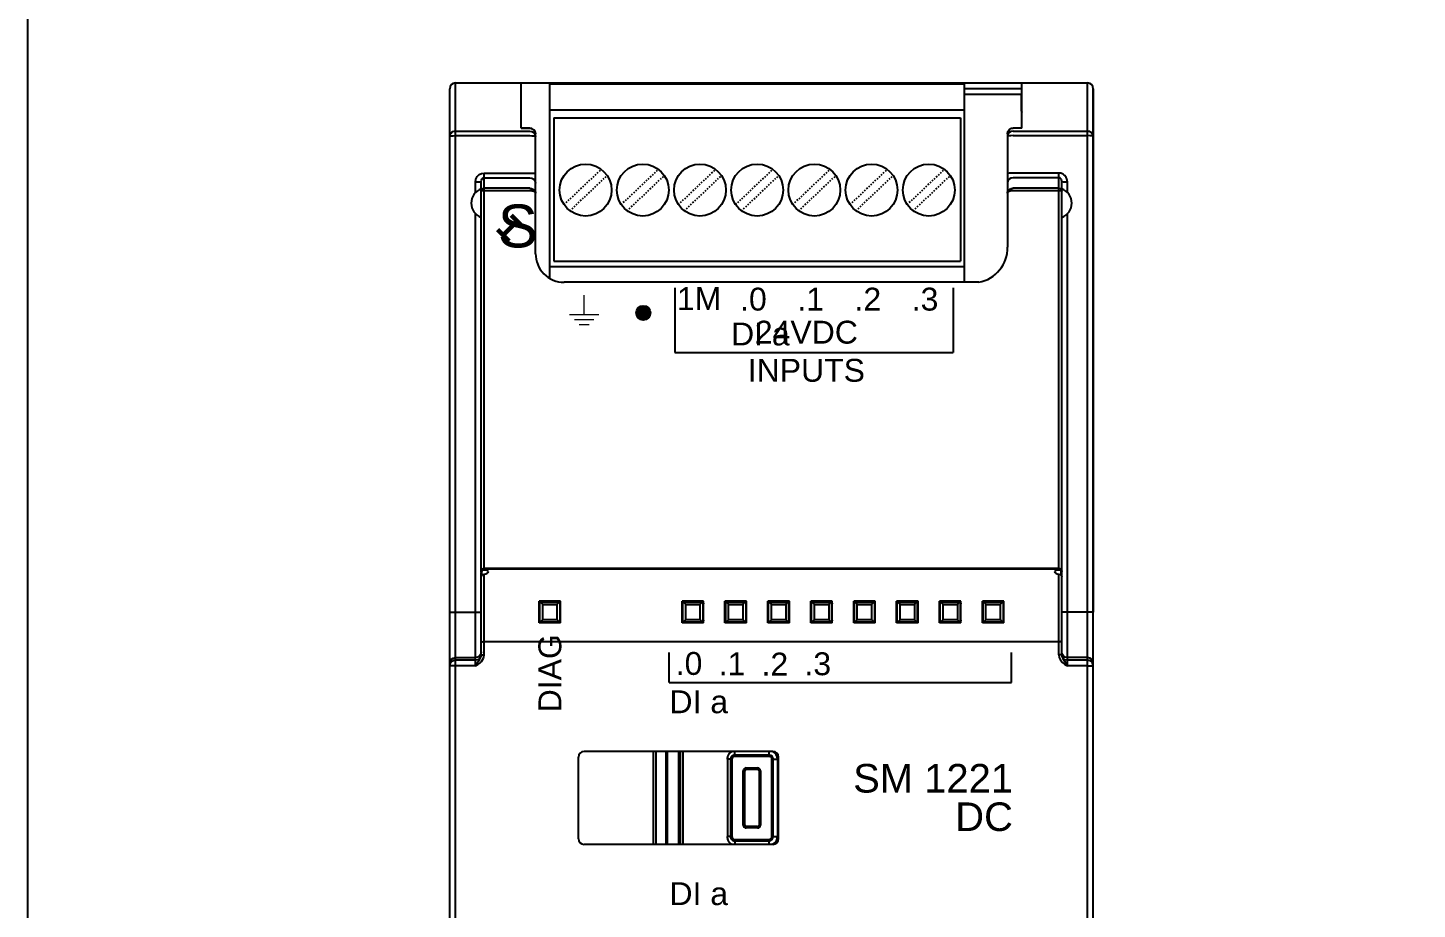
# Model space of a CAD drawing. Header units: inches. Extents: x 57 to 2760, y -193 to 2149.
# Drawn here: x 60.5 to 157.6, y 1545.9 to 1607.5 of the extents above; entities that cross this region are included whole.
import ezdxf

# ---------------------------------------------------------------- set-up
doc = ezdxf.new("R2010")
doc.units = ezdxf.units.IN
doc.header["$MEASUREMENT"] = 0
doc.linetypes.add('DOT', pattern=[0.2, 0.1, -0.1])
doc.styles.get("Standard").update_dxf_attribs({"font": 'arial.ttf'})

msp = doc.modelspace()

# ---------------------------------------------------------------- linework, layer by layer
at = {"color": 7, "linetype": 'Continuous'}
for p, q in [((89.97329, 1504.08422), (89.97329, 1603.28422)), ((90.37329, 1503.68422), (90.37329, 1603.68422)), ((90.37329, 1603.68422), (134.57329, 1603.68422)), ((94.97329, 1600.51791), (94.97329, 1603.68422)), ((96.97329, 1590.01417), (96.97329, 1603.60422)), ((125.97329, 1603.60422), (96.97329, 1603.60422)), ((125.97329, 1589.78895), (125.97329, 1603.60422)), ((129.97329, 1603.28422), (125.97329, 1603.28422)), ((129.97329, 1600.51791), (129.97329, 1603.68422)), ((134.57329, 1503.68422), (134.57329, 1603.68422)), ((134.97329, 1603.28422), (134.97329, 1566.68422)), ((134.97329, 1504.08422), (134.97329, 1603.28422)), ((129.97329, 1602.88422), (125.97329, 1602.88422)), ((129.92329, 1602.88422), (129.92329, 1601.88422)), ((125.97329, 1601.79422), (96.97329, 1601.79422)), ((129.97329, 1601.74784), (129.94488, 1601.74784)), ((90.37329, 1600.32249), (95.57329, 1600.32249)), ((94.97329, 1600.53058), (95.57329, 1600.53058)), ((95.57329, 1600.51791), (94.97329, 1600.51791)), ((95.72449, 1600.5009), (95.57329, 1600.53058)), ((97.26329, 1601.25422), (97.26329, 1591.22222)), ((97.26329, 1601.25422), (125.68329, 1601.25422)), ((125.68329, 1601.25422), (125.68329, 1591.22222)), ((129.1504, 1600.45221), (129.05727, 1600.36804)), ((129.25765, 1600.50138), (129.1504, 1600.45221)), ((129.22208, 1600.5009), (129.37329, 1600.53058)), ((129.37329, 1600.51791), (129.25765, 1600.50138)), ((129.97329, 1600.53058), (129.37329, 1600.53058)), ((129.97329, 1600.51791), (129.37329, 1600.51791)), ((129.37329, 1600.32249), (134.57329, 1600.32249)), ((90.37329, 1600.00264), (95.57329, 1600.00264)), ((95.94268, 1600.08424), (95.97329, 1599.93594)), ((95.97329, 1591.74631), (95.97329, 1600.13058)), ((128.97329, 1600.13058), (128.97329, 1592.20822)), ((129.00389, 1600.08424), (128.97329, 1599.93594)), ((129.37329, 1600.00264), (134.57329, 1600.00264)), ((92.37329, 1569.62007), (92.37329, 1597.38679)), ((92.37329, 1597.38679), (95.57329, 1597.38679)), ((132.57329, 1597.38679), (129.37329, 1597.38679)), ((132.57329, 1569.62007), (132.57329, 1597.38679)), ((91.77329, 1596.007), (91.77329, 1596.74021)), ((92.17329, 1569.47356), (92.17329, 1596.80036)), ((92.37329, 1597.06189), (95.57329, 1597.06189)), ((95.97329, 1595.96918), (95.97329, 1596.67552)), ((132.57329, 1597.06189), (129.37329, 1597.06189)), ((132.77329, 1569.47356), (132.77329, 1596.80039)), ((133.17329, 1596.007), (133.17329, 1596.74021)), ((95.57329, 1596.3199), (92.37329, 1596.3199)), ((95.57329, 1596.14705), (92.37329, 1596.14705)), ((132.57329, 1596.3199), (129.37329, 1596.3199)), ((132.57329, 1596.14705), (129.37329, 1596.14842)), ((91.77329, 1562.92192), (91.77329, 1594.56144)), ((133.17329, 1562.92192), (133.17329, 1594.56144)), ((96.97329, 1590.85511), (125.97329, 1590.85511)), ((97.26329, 1591.22222), (125.68329, 1591.22222)), ((126.97319, 1589.74622), (97.97329, 1589.74622)), ((103.01337, 1587.61388), (103.50628, 1588.10678)), ((103.01911, 1587.57321), (103.54695, 1588.10105)), ((103.02489, 1587.6718), (103.44835, 1588.09526)), ((103.02681, 1587.5345), (103.58565, 1588.09335)), ((103.0345, 1587.4958), (103.62436, 1588.08565)), ((103.03641, 1587.72973), (103.39043, 1588.08374)), ((103.0422, 1587.45709), (103.66306, 1588.07795)), ((103.04794, 1587.78766), (103.3325, 1588.07222)), ((103.0499, 1587.41839), (103.70177, 1588.07025)), ((103.06799, 1587.39007), (103.73008, 1588.05216)), ((103.08658, 1587.36226), (103.7579, 1588.03358)), ((103.10516, 1587.33444), (103.78571, 1588.01499)), ((103.12375, 1587.30662), (103.81353, 1587.9964)), ((103.12491, 1587.91103), (103.20913, 1587.99525)), ((103.14234, 1587.27881), (103.84135, 1587.97782)), ((103.16206, 1587.25212), (103.86803, 1587.9581)), ((103.18988, 1587.23354), (103.88662, 1587.93028)), ((103.21769, 1587.21495), (103.90521, 1587.90246)), ((103.24551, 1587.19636), (103.92379, 1587.87464)), ((103.27333, 1587.17778), (103.94238, 1587.84683)), ((103.30114, 1587.15919), (103.96097, 1587.81901)), ((103.33214, 1587.14378), (103.97638, 1587.78802)), ((103.37084, 1587.13608), (103.98408, 1587.74931)), ((103.40955, 1587.12838), (103.99178, 1587.71061)), ((103.44825, 1587.12068), (103.99947, 1587.6719)), ((103.48696, 1587.11298), (104.00717, 1587.6332)), ((103.53235, 1587.11197), (104.00818, 1587.58781)), ((103.59028, 1587.12349), (103.99666, 1587.52988)), ((103.6482, 1587.13501), (103.98514, 1587.47195)), ((103.70979, 1587.1502), (103.96995, 1587.41036)), ((103.84964, 1587.24364), (103.87651, 1587.27052)), ((92.17329, 1563.6921), (92.17329, 1569.43507)), ((92.22329, 1569.25312), (92.22329, 1569.56094)), ((132.57329, 1569.7402), (92.37329, 1569.7402)), ((132.57329, 1569.6728), (92.37329, 1569.6728)), ((92.37329, 1563.69686), (92.37329, 1569.32986)), ((132.57329, 1563.69686), (132.57329, 1569.32986)), ((132.72329, 1569.25312), (132.72329, 1569.56094)), ((132.77329, 1563.69214), (132.77329, 1569.43507)), ((132.77329, 1564.68066), (132.77329, 1569.12725)), ((96.22329, 1565.93422), (96.22329, 1567.43422)), ((97.72329, 1567.43422), (96.22329, 1567.43422)), ((96.27329, 1565.98422), (96.27329, 1567.38422)), ((96.27329, 1567.38422), (97.67329, 1567.38422)), ((97.67329, 1567.38422), (97.67329, 1565.98422)), ((97.72329, 1565.93422), (97.72329, 1567.43422)), ((106.22329, 1565.93422), (106.22329, 1567.43422)), ((107.72329, 1567.43422), (106.22329, 1567.43422)), ((106.27329, 1565.98422), (106.27329, 1567.38422)), ((106.27329, 1567.38422), (107.67329, 1567.38422)), ((107.67329, 1567.38422), (107.67329, 1565.98422)), ((107.72329, 1565.93422), (107.72329, 1567.43422)), ((109.22329, 1565.93422), (109.22329, 1567.43422)), ((110.72329, 1567.43422), (109.22329, 1567.43422)), ((109.27329, 1565.98422), (109.27329, 1567.38422)), ((109.27329, 1567.38422), (110.67329, 1567.38422)), ((110.67329, 1567.38422), (110.67329, 1565.98422)), ((110.72329, 1565.93422), (110.72329, 1567.43422)), ((112.22329, 1565.93422), (112.22329, 1567.43422)), ((113.72329, 1567.43422), (112.22329, 1567.43422)), ((112.27329, 1565.98422), (112.27329, 1567.38422)), ((112.27329, 1567.38422), (113.67329, 1567.38422)), ((113.67329, 1567.38422), (113.67329, 1565.98422)), ((113.72329, 1565.93422), (113.72329, 1567.43422)), ((115.22329, 1565.93422), (115.22329, 1567.43422)), ((116.72329, 1567.43422), (115.22329, 1567.43422)), ((115.27329, 1565.98422), (115.27329, 1567.38422)), ((115.27329, 1567.38422), (116.67329, 1567.38422)), ((116.67329, 1567.38422), (116.67329, 1565.98422)), ((116.72329, 1565.93422), (116.72329, 1567.43422)), ((119.72329, 1567.43422), (118.22329, 1567.43422)), ((118.22329, 1565.93422), (118.22329, 1567.43422)), ((118.27329, 1567.38422), (119.67329, 1567.38422)), ((118.27329, 1565.98422), (118.27329, 1567.38422)), ((119.67329, 1567.38422), (119.67329, 1565.98422)), ((119.72329, 1565.93422), (119.72329, 1567.43422)), ((122.72329, 1567.43422), (121.22329, 1567.43422)), ((121.22329, 1565.93422), (121.22329, 1567.43422)), ((121.27329, 1567.38422), (122.67329, 1567.38422)), ((121.27329, 1565.98422), (121.27329, 1567.38422)), ((122.67329, 1567.38422), (122.67329, 1565.98422)), ((122.72329, 1565.93422), (122.72329, 1567.43422)), ((125.72329, 1567.43422), (124.22329, 1567.43422)), ((124.22329, 1565.93422), (124.22329, 1567.43422)), ((124.27329, 1567.38422), (125.67329, 1567.38422)), ((124.27329, 1565.98422), (124.27329, 1567.38422)), ((125.67329, 1567.38422), (125.67329, 1565.98422)), ((125.72329, 1565.93422), (125.72329, 1567.43422)), ((128.72329, 1567.43422), (127.22329, 1567.43422)), ((127.22329, 1565.93422), (127.22329, 1567.43422)), ((127.27329, 1567.38422), (128.67329, 1567.38422)), ((127.27329, 1565.98422), (127.27329, 1567.38422)), ((128.67329, 1567.38422), (128.67329, 1565.98422)), ((128.72329, 1565.93422), (128.72329, 1567.43422)), ((89.97329, 1566.68422), (92.17329, 1566.68422)), ((96.22329, 1567.18422), (96.27329, 1567.18422)), ((96.47329, 1567.21993), (97.47329, 1567.21993)), ((96.47336, 1566.1485), (96.47336, 1567.21993)), ((97.47321, 1567.21993), (97.47321, 1566.1485)), ((97.67329, 1567.18422), (97.72329, 1567.18422)), ((106.22329, 1567.18422), (106.27329, 1567.18422)), ((106.47329, 1567.21993), (107.47329, 1567.21993)), ((106.47336, 1566.1485), (106.47336, 1567.21993)), ((107.47321, 1567.21993), (107.47321, 1566.1485)), ((109.47329, 1567.21993), (110.47329, 1567.21993)), ((109.47336, 1566.1485), (109.47336, 1567.21993)), ((110.47321, 1567.21993), (110.47321, 1566.1485)), ((112.47329, 1567.21993), (113.47329, 1567.21993)), ((112.47336, 1566.1485), (112.47336, 1567.21993)), ((113.47321, 1567.21993), (113.47321, 1566.1485)), ((115.47329, 1567.21993), (116.47329, 1567.21993)), ((115.47336, 1566.1485), (115.47336, 1567.21993)), ((116.47321, 1567.21993), (116.47321, 1566.1485)), ((118.47329, 1567.21993), (119.47329, 1567.21993)), ((118.47336, 1566.1485), (118.47336, 1567.21993)), ((119.47321, 1567.21993), (119.47321, 1566.1485)), ((121.47329, 1567.21993), (122.47329, 1567.21993)), ((121.47336, 1566.1485), (121.47336, 1567.21993)), ((122.47321, 1567.21993), (122.47321, 1566.1485)), ((124.47329, 1567.21993), (125.47329, 1567.21993)), ((124.47336, 1566.1485), (124.47336, 1567.21993)), ((125.47321, 1567.21993), (125.47321, 1566.1485)), ((127.47329, 1567.21993), (128.47329, 1567.21993)), ((127.47336, 1566.1485), (127.47336, 1567.21993)), ((128.47321, 1567.21993), (128.47321, 1566.1485)), ((128.67329, 1567.18422), (128.72329, 1567.18422)), ((134.97329, 1566.68422), (132.77329, 1566.68422)), ((96.22329, 1566.18422), (96.27329, 1566.18422)), ((97.72329, 1565.93422), (96.22329, 1565.93422)), ((97.67329, 1565.98422), (96.27329, 1565.98422)), ((97.47329, 1566.1485), (96.47329, 1566.1485)), ((97.67329, 1566.18422), (97.72329, 1566.18422)), ((106.22329, 1566.18422), (106.27329, 1566.18422)), ((107.72329, 1565.93422), (106.22329, 1565.93422)), ((107.67329, 1565.98422), (106.27329, 1565.98422)), ((107.47329, 1566.1485), (106.47329, 1566.1485)), ((110.72329, 1565.93422), (109.22329, 1565.93422)), ((110.67329, 1565.98422), (109.27329, 1565.98422)), ((110.47329, 1566.1485), (109.47329, 1566.1485)), ((113.72329, 1565.93422), (112.22329, 1565.93422)), ((113.67329, 1565.98422), (112.27329, 1565.98422)), ((113.47329, 1566.1485), (112.47329, 1566.1485)), ((116.72329, 1565.93422), (115.22329, 1565.93422)), ((116.67329, 1565.98422), (115.27329, 1565.98422)), ((116.47329, 1566.1485), (115.47329, 1566.1485)), ((119.72329, 1565.93422), (118.22329, 1565.93422)), ((119.67329, 1565.98422), (118.27329, 1565.98422)), ((119.47329, 1566.1485), (118.47329, 1566.1485)), ((122.72329, 1565.93422), (121.22329, 1565.93422)), ((122.67329, 1565.98422), (121.27329, 1565.98422)), ((122.47329, 1566.1485), (121.47329, 1566.1485)), ((125.72329, 1565.93422), (124.22329, 1565.93422)), ((125.67329, 1565.98422), (124.27329, 1565.98422)), ((125.47329, 1566.1485), (124.47329, 1566.1485)), ((128.72329, 1565.93422), (127.22329, 1565.93422)), ((128.67329, 1565.98422), (127.27329, 1565.98422)), ((128.47329, 1566.1485), (127.47329, 1566.1485)), ((128.67329, 1566.18422), (128.72329, 1566.18422)), ((132.57329, 1564.60034), (92.37329, 1564.60034)), ((90.37329, 1563.4964), (91.77329, 1563.4964)), ((92.17329, 1563.89487), (92.14284, 1563.74238)), ((92.27329, 1563.69623), (92.37329, 1563.69686)), ((132.67329, 1563.69623), (132.57329, 1563.69686)), ((132.80373, 1563.74238), (132.77329, 1563.89487)), ((134.57329, 1563.4964), (133.17329, 1563.4964)), ((89.97329, 1544.45532), (89.97329, 1563.09792)), ((89.98267, 1562.99893), (89.97329, 1562.91312)), ((91.77329, 1563.3116), (90.37329, 1563.3116)), ((91.77329, 1562.92192), (90.37329, 1562.92192)), ((134.57329, 1563.3116), (133.17329, 1563.3116)), ((134.57329, 1562.92192), (133.17329, 1562.92192)), ((134.97329, 1544.27052), (134.97329, 1563.09792)), ((112.57329, 1556.93422), (99.37329, 1556.93422)), ((104.22167, 1550.43422), (104.22167, 1556.93422)), ((104.42074, 1550.43422), (104.42074, 1556.93422)), ((105.10329, 1550.43422), (105.10329, 1556.93422)), ((105.10329, 1550.43422), (105.10329, 1556.93422)), ((105.20329, 1550.43422), (105.20329, 1556.93422)), ((106.00329, 1550.43422), (106.00329, 1556.93422)), ((106.10329, 1550.43422), (106.10329, 1556.93422)), ((106.30329, 1550.43422), (106.30329, 1556.93422)), ((109.90329, 1556.58422), (109.90329, 1556.93422)), ((112.30329, 1556.68422), (109.90329, 1556.68422)), ((112.30329, 1556.58422), (109.90329, 1556.58422)), ((112.30329, 1556.58422), (112.30329, 1556.93422)), ((98.97329, 1550.83422), (98.97329, 1556.53422)), ((109.40329, 1556.38422), (109.40329, 1550.98422)), ((109.70329, 1556.38422), (109.40329, 1556.38422)), ((109.60329, 1556.38422), (109.60329, 1550.98422)), ((109.70329, 1556.38422), (109.70329, 1550.98422)), ((110.70329, 1555.78422), (110.70329, 1555.68422)), ((110.70329, 1555.78422), (111.50329, 1555.78422)), ((110.70329, 1555.68422), (111.50329, 1555.68422)), ((110.70329, 1555.68422), (111.50329, 1555.68422)), ((111.50329, 1555.68422), (111.50329, 1555.78422)), ((112.50329, 1550.98422), (112.50329, 1556.38422)), ((112.50329, 1556.38422), (112.90329, 1556.38422)), ((112.60329, 1550.98422), (112.60329, 1556.38422)), ((112.90329, 1556.38422), (112.90329, 1550.98422)), ((112.97329, 1550.83422), (112.97329, 1556.53422)), ((110.50329, 1551.78422), (110.50329, 1555.58422)), ((110.60329, 1555.58422), (110.50329, 1555.58422)), ((110.60329, 1551.78422), (110.60329, 1555.58422)), ((110.60329, 1551.78422), (110.60329, 1555.58422)), ((111.60329, 1555.58422), (111.60329, 1551.78422)), ((111.70329, 1555.58422), (111.60329, 1555.58422)), ((111.70329, 1555.58422), (111.70329, 1551.78422)), ((110.50329, 1551.78422), (110.60329, 1551.78422)), ((111.60329, 1551.78422), (111.70329, 1551.78422)), ((109.70329, 1550.98422), (109.40329, 1550.98422)), ((109.90329, 1550.78422), (109.90328, 1550.43422)), ((109.90329, 1550.78422), (112.30329, 1550.78422)), ((110.70329, 1551.68422), (110.70329, 1551.58422)), ((111.50329, 1551.68422), (110.70329, 1551.68422)), ((111.50329, 1551.68422), (110.70329, 1551.68422)), ((111.50329, 1551.58422), (110.70329, 1551.58422)), ((111.50329, 1551.58422), (111.50329, 1551.68422)), ((112.30329, 1550.43422), (112.30329, 1550.78422)), ((112.50329, 1550.98422), (112.90329, 1550.98422)), ((112.57329, 1550.43422), (99.37329, 1550.43422)), ((109.90329, 1550.68422), (112.30329, 1550.68422)), ((109.90329, 1550.68422), (112.30329, 1550.68422))]:
    msp.add_line(p, q, dxfattribs=at)
at = {"linetype": 'DOT'}
for p, q in [((97.96743, 1595.18099), (100.56651, 1597.64304)), ((101.96743, 1595.18099), (104.56651, 1597.64304)), ((105.96743, 1595.18099), (108.56651, 1597.64304)), ((109.96743, 1595.18099), (112.56651, 1597.64304)), ((113.96743, 1595.18099), (116.56651, 1597.64304)), ((117.96743, 1595.18099), (120.56651, 1597.64304)), ((121.96743, 1595.18099), (124.56651, 1597.64304)), ((98.38006, 1594.7454), (100.97914, 1597.20745)), ((102.38006, 1594.7454), (104.97914, 1597.20745)), ((106.38006, 1594.7454), (108.97914, 1597.20745)), ((110.38006, 1594.7454), (112.97914, 1597.20745)), ((114.38006, 1594.7454), (116.97914, 1597.20745)), ((118.38006, 1594.7454), (120.97914, 1597.20745)), ((122.38006, 1594.7454), (124.97914, 1597.20745))]:
    msp.add_line(p, q, dxfattribs=at)
for p, q in [((94.33679, 1594.51416), (95.13847, 1593.72224)), ((93.37681, 1593.51724), (94.17849, 1592.72533)), ((94.54551, 1594.03024), (93.70696, 1593.19201)), ((94.61621, 1593.95952), (93.77765, 1593.12129)), ((94.68691, 1593.88879), (93.84835, 1593.05056)), ((94.19627, 1594.37184), (94.99795, 1593.57993)), ((94.26653, 1594.443), (95.06821, 1593.65108)), ((93.23629, 1593.37493), (94.03797, 1592.58301)), ((93.30655, 1593.44609), (94.10823, 1592.65417)), ((105.71353, 1589.35166), (105.71353, 1584.83807)), ((125.18829, 1589.35166), (125.18829, 1584.83807)), ((105.71353, 1584.83807), (125.18829, 1584.83807)), ((105.32887, 1561.74951), (105.32887, 1563.86554)), ((129.26797, 1561.74951), (129.26797, 1563.86554)), ((105.32887, 1561.74951), (129.26797, 1561.74951))]:
    msp.add_line(p, q)
at = {"color": 7, "linetype": 'Continuous', "lineweight": 15}
for p, q in [((99.37705, 1587.48183), (99.37705, 1588.84683)), ((98.3533, 1587.48183), (100.4008, 1587.48183)), ((98.69455, 1587.14058), (100.05955, 1587.14058)), ((99.0358, 1586.79933), (99.7183, 1586.79933))]:
    msp.add_line(p, q, dxfattribs=at)
msp.add_lwpolyline([(60.46636, 2015.39461), (1098.54819, 2015.39461), (1098.54819, 1083.9003), (60.46636, 1083.9003)], close=True)
at = {"color": 7, "linetype": 'Continuous'}
for points in [[(89.97329, 1599.93594), (89.97782, 1599.99395), (89.99315, 1600.05624), (90.02169, 1600.12026), (90.06532, 1600.18261), (90.12492, 1600.23895), (90.1991, 1600.28392), (90.28383, 1600.3127), (90.37329, 1600.32249)], [(95.57329, 1600.51791), (95.68892, 1600.50138), (95.79617, 1600.45221), (95.8893, 1600.36804), (95.95214, 1600.25484), (95.97329, 1600.13058)], [(95.57329, 1600.32249), (95.72539, 1600.29345), (95.85562, 1600.20976), (95.94268, 1600.08424)], [(95.97329, 1600.13058), (95.94389, 1600.28109), (95.85684, 1600.41271), (95.72449, 1600.5009)], [(128.97329, 1600.13058), (129.00268, 1600.28109), (129.08973, 1600.41271), (129.22208, 1600.5009)], [(129.05727, 1600.36804), (128.99443, 1600.25484), (128.97329, 1600.13058)], [(129.37329, 1600.32249), (129.22118, 1600.29345), (129.09095, 1600.20976), (129.00389, 1600.08424)], [(134.57329, 1600.32249), (134.63328, 1600.31812), (134.69775, 1600.3033), (134.76402, 1600.27571), (134.82855, 1600.23354), (134.88686, 1600.17593), (134.93339, 1600.10422), (134.96317, 1600.02233), (134.97329, 1599.93594)], [(89.97329, 1599.93594), (90.0034, 1599.96133), (90.09003, 1599.98303), (90.21994, 1599.99754), (90.37329, 1600.00264)], [(95.57329, 1600.00264), (95.72539, 1599.99763), (95.85562, 1599.98319), (95.94268, 1599.96153), (95.97329, 1599.93594)], [(129.37329, 1600.00264), (129.22118, 1599.99763), (129.09095, 1599.98319), (129.00389, 1599.96153), (128.97329, 1599.93594)], [(134.97329, 1599.93594), (134.94317, 1599.96133), (134.85654, 1599.98303), (134.72663, 1599.99754), (134.57329, 1600.00264)], [(91.77329, 1596.74021), (91.80601, 1596.95076), (91.89819, 1597.13505), (92.03505, 1597.27417), (92.19821, 1597.35856), (92.37329, 1597.38679)], [(95.57329, 1597.38679), (95.72636, 1597.38211), (95.85613, 1597.36879), (95.94284, 1597.34885), (95.97329, 1597.32532)], [(129.37329, 1597.38679), (129.22021, 1597.38211), (129.09044, 1597.36879), (129.00373, 1597.34885), (128.97329, 1597.32532)], [(133.17329, 1596.74021), (133.16218, 1596.86402), (133.13328, 1596.97228), (133.09189, 1597.0653), (133.04188, 1597.14395), (132.98665, 1597.20881), (132.92926, 1597.26065), (132.87172, 1597.3011), (132.81446, 1597.33223), (132.75672, 1597.35582), (132.69733, 1597.37281), (132.636, 1597.38325), (132.57329, 1597.38679)], [(92.17329, 1596.80039), (92.14283, 1596.77736), (92.05612, 1596.75784), (91.92635, 1596.74479), (91.77329, 1596.74021)], [(92.17329, 1596.80036), (92.18418, 1596.88544), (92.2149, 1596.96), (92.26058, 1597.01636), (92.31505, 1597.05053), (92.37329, 1597.06189)], [(95.57329, 1597.06189), (95.72636, 1597.03248), (95.85613, 1596.94872), (95.94284, 1596.82337), (95.97329, 1596.67552)], [(129.37329, 1597.06189), (129.22021, 1597.03248), (129.09044, 1596.94872), (129.00373, 1596.82337), (128.97329, 1596.67552)], [(132.77329, 1596.80039), (132.76958, 1596.85044), (132.75995, 1596.89421), (132.74615, 1596.93182), (132.72948, 1596.96363), (132.71107, 1596.98987), (132.69194, 1597.01085), (132.67276, 1597.02721), (132.65367, 1597.03981), (132.63443, 1597.04935), (132.61463, 1597.05623), (132.59419, 1597.06045), (132.57329, 1597.06189)], [(133.17329, 1596.74021), (133.02021, 1596.74479), (132.89044, 1596.75784), (132.80373, 1596.77736), (132.77329, 1596.80039)], [(92.17329, 1596.12671), (92.18851, 1596.20064), (92.23186, 1596.26331), (92.29675, 1596.30519), (92.37329, 1596.3199)], [(92.37329, 1596.14705), (92.2965, 1596.14549), (92.23123, 1596.14103), (92.18815, 1596.13441), (92.17329, 1596.12671)], [(95.57329, 1596.3199), (95.63812, 1596.31526), (95.69544, 1596.30315), (95.74532, 1596.28581), (95.78842, 1596.26486), (95.82567, 1596.24128), (95.85807, 1596.21547), (95.88665, 1596.18716), (95.91188, 1596.15592), (95.93331, 1596.12202), (95.95041, 1596.08611), (95.96283, 1596.04888), (95.97049, 1596.01063), (95.97329, 1595.96922)], [(95.97329, 1595.96919), (95.97049, 1595.99021), (95.96283, 1596.0096), (95.95041, 1596.02848), (95.93332, 1596.04669), (95.91189, 1596.06388), (95.88666, 1596.07972), (95.85808, 1596.09408), (95.8257, 1596.10716), (95.78845, 1596.11912), (95.74536, 1596.12975), (95.69548, 1596.13855), (95.63818, 1596.14469), (95.57337, 1596.14705)], [(128.97329, 1595.96917), (128.97602, 1596.01015), (128.98412, 1596.05029), (128.99738, 1596.08909), (129.01549, 1596.126), (129.03808, 1596.16056), (129.0647, 1596.19235), (129.09501, 1596.22113), (129.12871, 1596.24671), (129.16532, 1596.26877), (129.20419, 1596.28702), (129.24463, 1596.30126), (129.28609, 1596.31146), (129.32872, 1596.31771), (129.37329, 1596.3199)], [(129.37329, 1596.14705), (129.32872, 1596.14595), (129.28609, 1596.14278), (129.24463, 1596.1376), (129.20418, 1596.13038), (129.16531, 1596.12112), (129.12871, 1596.10993), (129.09501, 1596.09695), (129.0647, 1596.08236), (129.03808, 1596.06623), (129.01549, 1596.04871), (128.99738, 1596.02999), (128.98412, 1596.01032), (128.97602, 1595.98997), (128.97329, 1595.96919)], [(132.57329, 1596.3199), (132.64886, 1596.30557), (132.71378, 1596.26421), (132.75795, 1596.20089), (132.77329, 1596.12671)], [(132.77329, 1596.12671), (132.75795, 1596.13452), (132.71378, 1596.14119), (132.64886, 1596.14555), (132.57329, 1596.14705)], [(92.17329, 1569.55633), (92.18384, 1569.61528), (92.21313, 1569.66646), (92.25678, 1569.70578), (92.31161, 1569.73124), (92.37329, 1569.7402)], [(92.37329, 1569.6728), (92.29675, 1569.65764), (92.23186, 1569.61445), (92.18851, 1569.54981), (92.17329, 1569.47356)], [(92.22329, 1569.56094), (92.1861, 1569.50211), (92.17329, 1569.43507)], [(92.17329, 1569.12725), (92.1861, 1569.19429), (92.22329, 1569.25312)], [(92.37329, 1569.62007), (92.29144, 1569.60763), (92.22329, 1569.56094)], [(92.22329, 1569.25312), (92.29145, 1569.30337), (92.37329, 1569.32986)], [(92.67329, 1569.5033), (92.65233, 1569.54683), (92.59113, 1569.58141), (92.495, 1569.60576), (92.37329, 1569.62007)], [(92.37329, 1569.32986), (92.495, 1569.36039), (92.59113, 1569.4041), (92.65233, 1569.45399), (92.67329, 1569.5033)], [(132.57329, 1569.62007), (132.45157, 1569.60576), (132.35544, 1569.58141), (132.29424, 1569.54683), (132.27329, 1569.5033)], [(132.27329, 1569.5033), (132.29424, 1569.45399), (132.35544, 1569.4041), (132.45157, 1569.36039), (132.57329, 1569.32986)], [(132.57329, 1569.7402), (132.63488, 1569.73126), (132.68955, 1569.70594), (132.73323, 1569.66672), (132.76269, 1569.61537), (132.77329, 1569.55633)], [(132.57329, 1569.6728), (132.64982, 1569.65764), (132.71471, 1569.61445), (132.75806, 1569.54981), (132.77329, 1569.47356)], [(132.72329, 1569.56094), (132.65515, 1569.60762), (132.57329, 1569.62007)], [(132.57329, 1569.32986), (132.65516, 1569.30334), (132.72329, 1569.25312)], [(132.77329, 1569.43507), (132.76041, 1569.50227), (132.72329, 1569.56094)], [(132.72329, 1569.25312), (132.76041, 1569.19445), (132.77329, 1569.12725)], [(96.47329, 1567.21993), (96.4191, 1567.275), (96.3666, 1567.32974), (96.31595, 1567.38422)], [(97.47329, 1567.21993), (97.52747, 1567.275), (97.57997, 1567.32974), (97.63062, 1567.38422)], [(106.47329, 1567.21993), (106.41903, 1567.27507), (106.36654, 1567.32981), (106.31595, 1567.38422)], [(107.47329, 1567.21993), (107.52754, 1567.27507), (107.58003, 1567.32981), (107.63062, 1567.38422)], [(109.47329, 1567.21993), (109.41904, 1567.27505), (109.36655, 1567.3298), (109.31595, 1567.38422)], [(110.47329, 1567.21993), (110.52753, 1567.27505), (110.58002, 1567.3298), (110.63062, 1567.38422)], [(112.47329, 1567.21993), (112.41906, 1567.27504), (112.36656, 1567.32979), (112.31595, 1567.38422)], [(113.47329, 1567.21993), (113.52751, 1567.27504), (113.58001, 1567.32979), (113.63062, 1567.38422)], [(115.47329, 1567.21993), (115.41907, 1567.27503), (115.36658, 1567.32977), (115.31595, 1567.38422)], [(116.47329, 1567.21993), (116.5275, 1567.27503), (116.57999, 1567.32977), (116.63062, 1567.38422)], [(118.47329, 1567.21993), (118.41908, 1567.27502), (118.36659, 1567.32976), (118.31595, 1567.38422)], [(119.47329, 1567.21993), (119.52749, 1567.27502), (119.57998, 1567.32976), (119.63062, 1567.38422)], [(121.47329, 1567.21993), (121.41909, 1567.27501), (121.36659, 1567.32975), (121.31595, 1567.38422)], [(122.47329, 1567.21993), (122.52748, 1567.27501), (122.57997, 1567.32975), (122.63062, 1567.38422)], [(124.47329, 1567.21993), (124.4191, 1567.275), (124.3666, 1567.32975), (124.31595, 1567.38422)], [(125.47329, 1567.21993), (125.52747, 1567.275), (125.57997, 1567.32975), (125.63062, 1567.38422)], [(127.47329, 1567.21993), (127.4191, 1567.275), (127.3666, 1567.32974), (127.31595, 1567.38422)], [(128.47329, 1567.21993), (128.52747, 1567.275), (128.57997, 1567.32974), (128.63062, 1567.38422)], [(96.47329, 1566.1485), (96.4191, 1566.09344), (96.3666, 1566.03869), (96.31595, 1565.98422)], [(97.47329, 1566.1485), (97.52747, 1566.09344), (97.57997, 1566.03869), (97.63062, 1565.98422)], [(106.47329, 1566.1485), (106.41903, 1566.09337), (106.36654, 1566.03862), (106.31595, 1565.98422)], [(107.47329, 1566.1485), (107.52754, 1566.09337), (107.58003, 1566.03862), (107.63062, 1565.98422)], [(109.47329, 1566.1485), (109.41904, 1566.09338), (109.36655, 1566.03864), (109.31595, 1565.98422)], [(110.47329, 1566.1485), (110.52753, 1566.09338), (110.58002, 1566.03864), (110.63062, 1565.98422)], [(112.47329, 1566.1485), (112.41906, 1566.0934), (112.36656, 1566.03865), (112.31595, 1565.98422)], [(113.47329, 1566.1485), (113.52751, 1566.0934), (113.58001, 1566.03865), (113.63062, 1565.98422)], [(115.47329, 1566.1485), (115.41907, 1566.09341), (115.36658, 1566.03866), (115.31595, 1565.98422)], [(116.47329, 1566.1485), (116.5275, 1566.09341), (116.57999, 1566.03866), (116.63062, 1565.98422)], [(118.47329, 1566.1485), (118.41908, 1566.09342), (118.36659, 1566.03868), (118.31595, 1565.98422)], [(119.47329, 1566.1485), (119.52749, 1566.09342), (119.57998, 1566.03868), (119.63062, 1565.98422)], [(121.47329, 1566.1485), (121.41909, 1566.09343), (121.36659, 1566.03868), (121.31595, 1565.98422)], [(122.47329, 1566.1485), (122.52748, 1566.09343), (122.57997, 1566.03868), (122.63062, 1565.98422)], [(124.47329, 1566.1485), (124.4191, 1566.09344), (124.3666, 1566.03869), (124.31595, 1565.98422)], [(125.47329, 1566.1485), (125.52747, 1566.09344), (125.57997, 1566.03869), (125.63062, 1565.98422)], [(127.47329, 1566.1485), (127.4191, 1566.09344), (127.3666, 1566.03869), (127.31595, 1565.98422)], [(128.47329, 1566.1485), (128.52747, 1566.09344), (128.57997, 1566.03869), (128.63062, 1565.98422)], [(92.17329, 1564.68066), (92.18719, 1564.65083), (92.22848, 1564.62489), (92.29334, 1564.60691), (92.37329, 1564.60034)], [(132.77329, 1564.68066), (132.75938, 1564.65083), (132.71809, 1564.62489), (132.65323, 1564.60691), (132.57329, 1564.60034)], [(89.97329, 1563.09792), (90.00373, 1563.25041), (90.09044, 1563.37968), (90.22021, 1563.46606), (90.37329, 1563.4964)], [(92.14284, 1563.74238), (92.05613, 1563.61311), (91.92636, 1563.52673), (91.77329, 1563.4964)], [(91.77329, 1562.92192), (91.93109, 1563.01628), (92.06893, 1563.11494), (92.18376, 1563.22426), (92.27163, 1563.34286), (92.33087, 1563.46492), (92.36347, 1563.58459), (92.37329, 1563.69686)], [(92.16983, 1563.69279), (92.14284, 1563.55758), (92.05613, 1563.42831), (91.92636, 1563.34193), (91.77329, 1563.3116)], [(91.77329, 1562.92192), (91.87856, 1563.09804), (91.97029, 1563.23383), (92.04676, 1563.34291), (92.10544, 1563.43976), (92.14499, 1563.53006), (92.16674, 1563.61458), (92.17329, 1563.6921)], [(92.17329, 1563.6921), (92.20008, 1563.69448), (92.27329, 1563.69623)], [(132.57329, 1563.69686), (132.60069, 1563.50986), (132.6835, 1563.32906), (132.82203, 1563.1635), (132.9986, 1563.02719), (133.17329, 1562.92192)], [(132.77329, 1563.6921), (132.74649, 1563.69448), (132.67329, 1563.69623)], [(132.77329, 1563.69214), (132.79162, 1563.5619), (132.84703, 1563.4288), (132.93934, 1563.28576), (133.05669, 1563.11576), (133.17329, 1562.92192)], [(133.17329, 1563.3116), (133.02021, 1563.34193), (132.89044, 1563.42831), (132.80373, 1563.55758), (132.77673, 1563.69283)], [(133.17329, 1563.4964), (133.02021, 1563.52673), (132.89044, 1563.61311), (132.80373, 1563.74238)], [(134.97329, 1563.09792), (134.94284, 1563.25041), (134.85613, 1563.37968), (134.72636, 1563.46606), (134.57329, 1563.4964)], [(90.37329, 1562.92192), (90.21965, 1562.92124), (90.0895, 1562.91932), (90.00296, 1562.91644), (89.97329, 1562.91312)], [(90.37329, 1563.3116), (90.30961, 1563.30652), (90.2426, 1563.28973), (90.17519, 1563.2593), (90.11101, 1563.21399), (90.05451, 1563.15383), (90.01045, 1563.08085), (89.98267, 1562.99893)], [(134.88092, 1563.16781), (134.82179, 1563.22537), (134.74815, 1563.2715), (134.66352, 1563.30133), (134.57329, 1563.3116)], [(134.57329, 1562.92192), (134.72692, 1562.92124), (134.85707, 1562.91932), (134.94361, 1562.91644), (134.97329, 1562.91312)], [(134.97329, 1562.91312), (134.96871, 1562.97324), (134.95322, 1563.03774), (134.92451, 1563.10381), (134.88092, 1563.16781)], [(109.40329, 1556.38422), (109.40431, 1556.42907), (109.40793, 1556.47638), (109.41508, 1556.52638), (109.4266, 1556.5782), (109.44275, 1556.62976), (109.46333, 1556.67943), (109.48789, 1556.72617), (109.516, 1556.76955), (109.54747, 1556.80956), (109.58201, 1556.84604), (109.61922, 1556.87869), (109.65857, 1556.90721), (109.69943, 1556.93135), (109.70555, 1556.93422)], [(109.70555, 1550.43422), (109.69939, 1550.43711), (109.65852, 1550.46126), (109.61917, 1550.4898), (109.58195, 1550.52246), (109.54741, 1550.55895), (109.51594, 1550.59897), (109.48782, 1550.64238), (109.46328, 1550.68913), (109.44272, 1550.73878), (109.42659, 1550.79029), (109.41508, 1550.84204), (109.40793, 1550.89202), (109.40431, 1550.93934), (109.40329, 1550.98422)]]:
    msp.add_lwpolyline(points, dxfattribs=at)
for centre, radius in [((99.47329, 1596.19422), 1.815), ((103.47329, 1596.19422), 1.815), ((107.47329, 1596.19422), 1.815), ((111.47329, 1596.19422), 1.815), ((115.47329, 1596.19422), 1.815), ((119.47329, 1596.19422), 1.815), ((123.47329, 1596.19422), 1.815), ((103.51219, 1587.60796), 0.5)]:
    msp.add_circle(centre, radius, dxfattribs=at)
for centre, radius, start, end in [((90.37329, 1603.28422), 0.4, 90, 180), ((134.57329, 1603.28422), 0.4, 0, 90), ((130.72329, 1601.88422), 0.8, 180, 199.6972675), ((92.53757, 1595.28422), 1.06429, 110.0159596, 249.9840404), ((132.409, 1595.28422), 1.06429, 290.0159596, 69.9840404), ((97.97329, 1591.74622), 2, 179.9973232, 270), ((126.53421, 1592.14627), 2.43986, 280.3651811, 1.4550045), ((107.87329, 1567.38422), 0.2, 180, 219.5096189), ((107.87329, 1567.38422), 0.2, 209.9999996, 219.5096189), ((109.07329, 1567.38422), 0.2, 320.4903811, 0), ((110.87329, 1567.38422), 0.2, 180, 219.5096189), ((110.87329, 1567.38422), 0.2, 209.9999996, 219.5096189), ((112.07329, 1567.38422), 0.2, 320.4903811, 0), ((113.87329, 1567.38422), 0.2, 180, 219.5096189), ((113.87329, 1567.38422), 0.2, 209.9999996, 219.5096189), ((115.07329, 1567.38422), 0.2, 320.4903811, 0), ((116.87329, 1567.38422), 0.2, 180, 219.5096189), ((116.87329, 1567.38422), 0.2, 209.9999996, 219.5096189), ((118.07329, 1567.38422), 0.2, 320.4903811, 0), ((119.87329, 1567.38422), 0.2, 180, 219.5096189), ((119.87329, 1567.38422), 0.2, 209.9999996, 219.5096189), ((121.07329, 1567.38422), 0.2, 320.4903811, 0), ((122.87329, 1567.38422), 0.2, 180, 219.5096189), ((122.87329, 1567.38422), 0.2, 209.9999996, 219.5096189), ((124.07329, 1567.38422), 0.2, 320.4903811, 0), ((125.87329, 1567.38422), 0.2, 180, 219.5096189), ((125.87329, 1567.38422), 0.2, 209.9999996, 219.5096189), ((127.07329, 1567.38422), 0.2, 320.4903811, 0), ((107.87329, 1565.98422), 0.2, 140.490381, 180), ((107.87329, 1565.98422), 0.2, 140.4903811, 150.0000004), ((109.07329, 1565.98422), 0.2, 0, 39.5096189), ((109.07329, 1565.98422), 0.2, 0, 39.5095988), ((110.87329, 1565.98422), 0.2, 140.490381, 180), ((110.87329, 1565.98422), 0.2, 140.4903811, 150.0000004), ((112.07329, 1565.98422), 0.2, 0, 39.5096189), ((112.07329, 1565.98422), 0.2, 0, 39.5095988), ((113.87329, 1565.98422), 0.2, 140.490381, 180), ((113.87329, 1565.98422), 0.2, 140.4903811, 150.0000004), ((115.07329, 1565.98422), 0.2, 0, 39.5096189), ((115.07329, 1565.98422), 0.2, 0, 39.5095988), ((116.87329, 1565.98422), 0.2, 140.490381, 180), ((116.87329, 1565.98422), 0.2, 140.4903811, 150.0000004), ((118.07329, 1565.98422), 0.2, 0, 39.5096189), ((118.07329, 1565.98422), 0.2, 0, 39.5095988), ((119.87329, 1565.98422), 0.2, 140.490381, 180), ((119.87329, 1565.98422), 0.2, 140.4903811, 150.0000004), ((121.07329, 1565.98422), 0.2, 0, 39.5096189), ((121.07329, 1565.98422), 0.2, 0, 39.5095988), ((122.87329, 1565.98422), 0.2, 140.490381, 180), ((122.87329, 1565.98422), 0.2, 140.4903811, 150.0000004), ((124.07329, 1565.98422), 0.2, 0, 39.5096189), ((124.07329, 1565.98422), 0.2, 0, 39.5095988), ((125.87329, 1565.98422), 0.2, 140.490381, 180), ((125.87329, 1565.98422), 0.2, 140.4903811, 150.0000004), ((127.07329, 1565.98422), 0.2, 0, 39.5096189), ((127.07329, 1565.98422), 0.2, 0, 39.5095988), ((99.37329, 1556.53422), 0.4, 90, 180), ((109.90329, 1556.38422), 0.3, 90, 180.0016596), ((109.90329, 1556.38422), 0.2, 90, 180), ((112.30329, 1556.38422), 0.3, 0, 90), ((112.30329, 1556.38422), 0.3, 0.0000018, 89.9999993), ((112.30329, 1556.38422), 0.2, 0, 90), ((112.30329, 1556.38422), 0.6, 0, 67.6078359), ((112.57329, 1556.53422), 0.4, 0, 90), ((110.70329, 1555.58422), 0.2, 90, 180), ((110.70329, 1555.58422), 0.1, 90, 180), ((111.50329, 1555.58422), 0.2, 0, 90), ((111.50329, 1555.58422), 0.1, 0, 90), ((111.50329, 1555.58422), 0.1, 0, 90), ((110.70329, 1551.78422), 0.2, 180, 270), ((110.70329, 1551.78422), 0.1, 180, 270), ((110.70329, 1551.78422), 0.1, 180, 270), ((111.50329, 1551.78422), 0.1, 270, 0), ((111.50329, 1551.78422), 0.2, 270, 0), ((99.37329, 1550.83422), 0.4, 180, 270), ((109.90329, 1550.98422), 0.3, 179.9983282, 269.9999993), ((109.90329, 1550.98422), 0.3, 180, 270), ((109.90329, 1550.98422), 0.2, 180, 270), ((112.30329, 1550.98422), 0.3, 270, 0), ((112.30329, 1550.98422), 0.2, 270, 0), ((112.57329, 1550.83422), 0.4, 270, 0), ((112.30329, 1550.98422), 0.6, 299.9913886, 0)]:
    msp.add_arc(centre, radius, start, end, dxfattribs=at)

# ---------------------------------------------------------------- texts
for s, insert, char_height, width, attachment_point in [('S', (93.33812, 1595.18555), 3, 4.2892434, 1), ('1M', (107.41375, 1589.4053), 1.6, 5.3067617, 2), ('.0', (111.2138, 1589.36755), 1.6, 5.3067617, 2), ('.1', (115.2138, 1589.36755), 1.6, 5.3067617, 2), ('.2', (119.2138, 1589.36755), 1.6, 5.3067617, 2), ('.3', (123.2138, 1589.36755), 1.6, 5.3067617, 2), ('DI a', (111.70022, 1586.93024), 1.6, 5.3067617, 2), ('24VDC INPUTS', (114.91387, 1582.76735), 1.6, 12.9076364, 8), ('.0', (106.71139, 1562.26596), 1.6, 6.9302573, 8), ('.1', (109.71139, 1562.26596), 1.6, 6.9302573, 8), ('.2', (112.71139, 1562.24338), 1.6, 6.9302573, 8), ('.3', (115.71133, 1562.24338), 1.6, 6.9302573, 8), ('DI a', (105.34177, 1560.39746), 1.6, 5.4702222, 4), ('SM 1221', (129.36879, 1556.05989), 2, 16.32, 3), ('DC', (129.35758, 1553.37095), 2, 16.32, 3), ('DI a', (105.34094, 1546.97825), 1.6, 10.5339905, 4)]:
    msp.add_mtext(s, dxfattribs=dict(insert=insert, char_height=char_height, width=width, attachment_point=attachment_point))
at = {"insert": (96.17433, 1559.67087), "char_height": 1.6, "width": 4.9866667, "attachment_point": 1, "rotation": 90}
msp.add_mtext('DIAG', dxfattribs=at)

doc.saveas('drawing.dxf')
